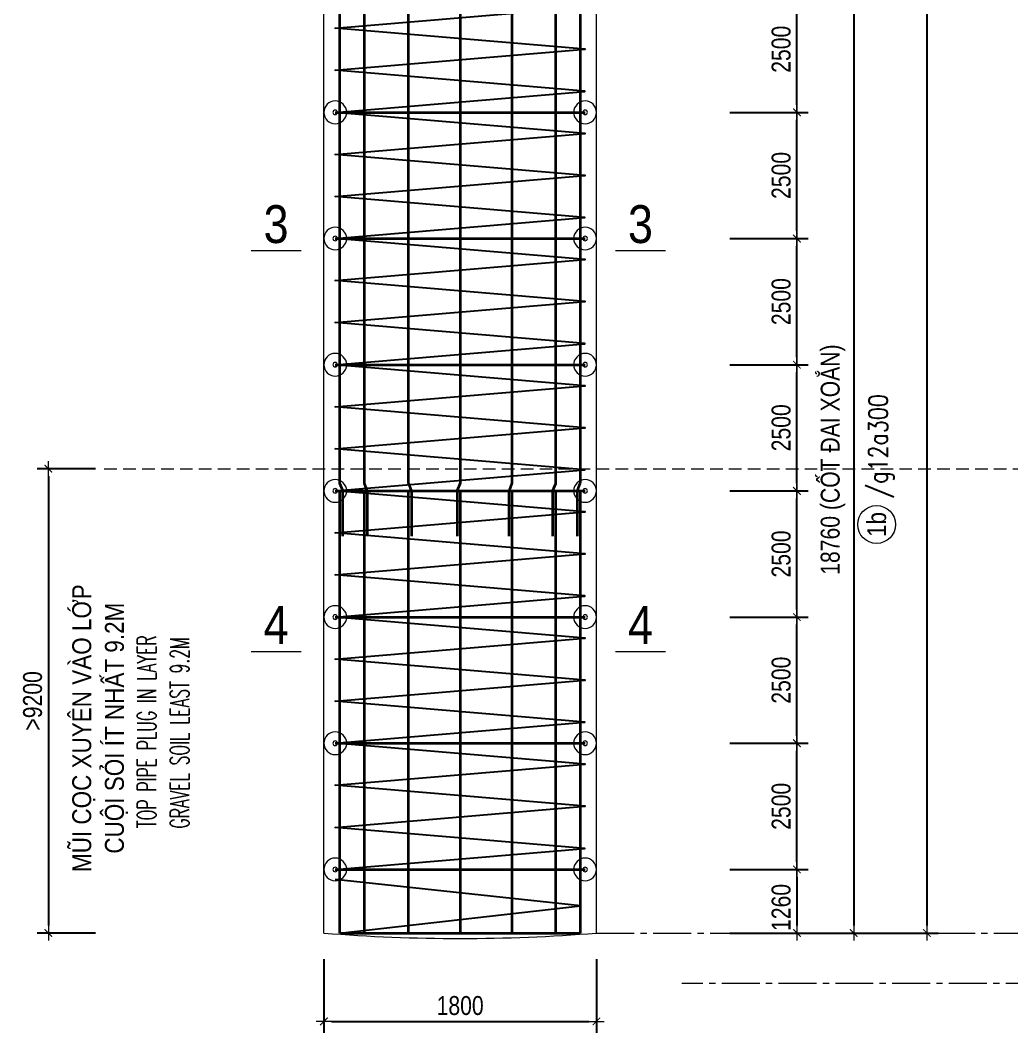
# Model space of a CAD drawing. Header units: millimetres. Extents: x -2123450 to -961021, y -260876 to 649159.
# Drawn here: x -1006943 to -987300, y 452007 to 472068 of the extents above; entities that cross this region are included whole.
import ezdxf
from ezdxf.enums import TextEntityAlignment as Align

# ---------------------------------------------------------------- set-up
doc = ezdxf.new("R2010")
doc.units = ezdxf.units.MM
doc.header["$LTSCALE"] = 1000
doc.header["$MEASUREMENT"] = 0
doc.header["$PDMODE"] = 66
doc.linetypes.add('CENTER2', pattern=[1.125, 0.75, -0.125, 0.125, -0.125])
doc.linetypes.add('HIDDEN', pattern=[0.375, 0.25, -0.125])
doc.layers.get('DEFPOINTS').update_dxf_attribs({"linetype": 'CONTINUOUS'})
for name, color, linetype in [('03BORER', 3, 'CONTINUOUS'), ('NDC_S_REBAR DES.', 2, 'CONTINUOUS'), ('TEXT', 7, 'CONTINUOUS')]:
    doc.layers.add(name, color=color, linetype=linetype)
for name, color, linetype, lineweight in [('NDC_S_AXIS', 5, 'CENTER2', 15), ('NDC_S_CONTINUOUS', 3, 'CONTINUOUS', 20), ('NDC_S_DIM', 1, 'CONTINUOUS', 9), ('NDC_S_FOUNDATION NAME', 7, 'CONTINUOUS', 20), ('NDC_S_HATCH MATERIAL', 8, 'CONTINUOUS', 13), ('NDC_S_REBAR', 4, 'CONTINUOUS', 35), ('NDC_S_REBAR NO.', 7, 'CONTINUOUS', 20), ('NDC_S_REBAR NO. BOX', 1, 'CONTINUOUS', 9), ('NDC_S_REBAR SECTION', 6, 'CONTINUOUS', 25), ('NDC_S_STIRRUP', 2, 'CONTINUOUS', 25), ('NDC_S_VN TITLE', 6, 'CONTINUOUS', 9)]:
    doc.layers.add(name, color=color, linetype=linetype, lineweight=lineweight)
doc.styles.add('NDC_ARIAL', font='arial.ttf', dxfattribs={"width": 0.8})
doc.styles.add('NDC_ROMANS', font='romans.shx', dxfattribs={"width": 0.8, "bigfont": 'vns.shx'})
doc.styles.get("Standard").update_dxf_attribs({"font": 'romans.shx', "bigfont": 'vns.shx'})
doc.dimstyles.new('NDC_1-150', dxfattribs={"dimscale": 150, "dimtxt": 2.5, "dimasz": 1, "dimexe": 1.5, "dimexo": 0, "dimgap": 0.8, "dimtad": 1, "dimdec": 0, "dimdsep": 46, "dimtxsty": 'NDC_ARIAL', "dimblk": 'DIMMARK', "dimcen": 49999.938995, "dimdle": 1.5, "dimclrd": 1, "dimclre": 1, "dimclrt": 3, "dimadec": 0, "dimazin": 0, "dimtfac": 1, "dimtdec": 0, "dimtix": 1, "dimtmove": 2, "dimatfit": 3, "dimfxl": 1, "dimarcsym": 0})

# ---------------------------------------------------------------- blocks, each defined once
blk = doc.blocks.new('CON KE')
at = {"layer": 'NDC_S_CONTINUOUS'}
for radius in [225, 45]:
    blk.add_circle((-285322, 378614), radius, dxfattribs=at)
blk = doc.blocks.new('DIMMARK')
at = {"layer": 'NDC_S_DIM', "color": 1}
blk.add_line((-1.5, 0), (1, 0), dxfattribs=at)
at = {"layer": 'NDC_S_DIM', "color": 2, "const_width": 0.15}
blk.add_lwpolyline([(-0.5, -0.5), (0.5, 0.5)], dxfattribs=at)
blk = doc.blocks.new('*D2038')
at = {"layer": 'DEFPOINTS', "color": 0, "transparency": 16777216}
for p in [(-1727342, 359547), (-1726013, 359547), (-1727342, 357047)]:
    blk.add_point(p, dxfattribs=at)
at = {"layer": 'NDC_S_DIM', "color": 1, "lineweight": -2, "transparency": 16777216}
for p, q in [((-1727342, 359547), (-1725788, 359547)), ((-1726013, 357197), (-1726013, 359397)), ((-1727342, 357047), (-1725788, 357047))]:
    blk.add_line(p, q, dxfattribs=at)
at = {"layer": 'NDC_S_DIM', "color": 1, "lineweight": -2, "transparency": 16777216, "xscale": 150, "yscale": 150, "zscale": 150}
for p, rotation in [((-1726013, 359547), 90), ((-1726013, 357047), 270)]:
    blk.add_blockref('DIMMARK', p, dxfattribs=dict(at, rotation=rotation))
at = {"layer": 'NDC_S_DIM', "color": 3, "transparency": 16777216, "insert": (-1726324, 358297), "char_height": 375, "attachment_point": 5, "rotation": 90, "style": 'NDC_ARIAL'}
blk.add_mtext('2500', dxfattribs=at)
blk = doc.blocks.new('*D2039')
at = {"layer": 'DEFPOINTS', "color": 0, "transparency": 16777216}
for p in [(-1727342, 357047), (-1726013, 357047), (-1727342, 354547)]:
    blk.add_point(p, dxfattribs=at)
at = {"layer": 'NDC_S_DIM', "color": 1, "lineweight": -2, "transparency": 16777216}
for p, q in [((-1727342, 357047), (-1725788, 357047)), ((-1726013, 354697), (-1726013, 356897)), ((-1727342, 354547), (-1725788, 354547))]:
    blk.add_line(p, q, dxfattribs=at)
at = {"layer": 'NDC_S_DIM', "color": 1, "lineweight": -2, "transparency": 16777216, "xscale": 150, "yscale": 150, "zscale": 150}
for p, rotation in [((-1726013, 357047), 90), ((-1726013, 354547), 270)]:
    blk.add_blockref('DIMMARK', p, dxfattribs=dict(at, rotation=rotation))
at = {"layer": 'NDC_S_DIM', "color": 3, "transparency": 16777216, "insert": (-1726324, 355797), "char_height": 375, "attachment_point": 5, "rotation": 90, "style": 'NDC_ARIAL'}
blk.add_mtext('2500', dxfattribs=at)
blk = doc.blocks.new('*D2040')
at = {"layer": 'DEFPOINTS', "color": 0, "transparency": 16777216}
for p in [(-1727342, 354547), (-1726013, 354547), (-1727342, 352047)]:
    blk.add_point(p, dxfattribs=at)
at = {"layer": 'NDC_S_DIM', "color": 1, "lineweight": -2, "transparency": 16777216}
for p, q in [((-1727342, 354547), (-1725788, 354547)), ((-1726013, 352197), (-1726013, 354397)), ((-1727342, 352047), (-1725788, 352047))]:
    blk.add_line(p, q, dxfattribs=at)
at = {"layer": 'NDC_S_DIM', "color": 1, "lineweight": -2, "transparency": 16777216, "xscale": 150, "yscale": 150, "zscale": 150}
for p, rotation in [((-1726013, 354547), 90), ((-1726013, 352047), 270)]:
    blk.add_blockref('DIMMARK', p, dxfattribs=dict(at, rotation=rotation))
at = {"layer": 'NDC_S_DIM', "color": 3, "transparency": 16777216, "insert": (-1726324, 353297), "char_height": 375, "attachment_point": 5, "rotation": 90, "style": 'NDC_ARIAL'}
blk.add_mtext('2500', dxfattribs=at)
blk = doc.blocks.new('*D2041')
at = {"layer": 'DEFPOINTS', "color": 0, "transparency": 16777216}
for p in [(-1727342, 352047), (-1726013, 352047), (-1727342, 349547)]:
    blk.add_point(p, dxfattribs=at)
at = {"layer": 'NDC_S_DIM', "color": 1, "lineweight": -2, "transparency": 16777216}
for p, q in [((-1727342, 352047), (-1725788, 352047)), ((-1726013, 349697), (-1726013, 351897)), ((-1727342, 349547), (-1725788, 349547))]:
    blk.add_line(p, q, dxfattribs=at)
at = {"layer": 'NDC_S_DIM', "color": 1, "lineweight": -2, "transparency": 16777216, "xscale": 150, "yscale": 150, "zscale": 150}
for p, rotation in [((-1726013, 352047), 90), ((-1726013, 349547), 270)]:
    blk.add_blockref('DIMMARK', p, dxfattribs=dict(at, rotation=rotation))
at = {"layer": 'NDC_S_DIM', "color": 3, "transparency": 16777216, "insert": (-1726324, 350797), "char_height": 375, "attachment_point": 5, "rotation": 90, "style": 'NDC_ARIAL'}
blk.add_mtext('2500', dxfattribs=at)
blk = doc.blocks.new('*D2042')
at = {"layer": 'DEFPOINTS', "color": 0, "transparency": 16777216}
for p in [(-1727342, 349547), (-1726013, 349547), (-1727342, 347047)]:
    blk.add_point(p, dxfattribs=at)
at = {"layer": 'NDC_S_DIM', "color": 1, "lineweight": -2, "transparency": 16777216}
for p, q in [((-1727342, 349547), (-1725788, 349547)), ((-1726013, 347197), (-1726013, 349397)), ((-1727342, 347047), (-1725788, 347047))]:
    blk.add_line(p, q, dxfattribs=at)
at = {"layer": 'NDC_S_DIM', "color": 1, "lineweight": -2, "transparency": 16777216, "xscale": 150, "yscale": 150, "zscale": 150}
for p, rotation in [((-1726013, 349547), 90), ((-1726013, 347047), 270)]:
    blk.add_blockref('DIMMARK', p, dxfattribs=dict(at, rotation=rotation))
at = {"layer": 'NDC_S_DIM', "color": 3, "transparency": 16777216, "insert": (-1726324, 348297), "char_height": 375, "attachment_point": 5, "rotation": 90, "style": 'NDC_ARIAL'}
blk.add_mtext('2500', dxfattribs=at)
blk = doc.blocks.new('*D2043')
at = {"layer": 'DEFPOINTS', "color": 0, "transparency": 16777216}
for p in [(-1727342, 347047), (-1726013, 347047), (-1727342, 344547)]:
    blk.add_point(p, dxfattribs=at)
at = {"layer": 'NDC_S_DIM', "color": 1, "lineweight": -2, "transparency": 16777216}
for p, q in [((-1727342, 347047), (-1725788, 347047)), ((-1726013, 344697), (-1726013, 346897)), ((-1727342, 344547), (-1725788, 344547))]:
    blk.add_line(p, q, dxfattribs=at)
at = {"layer": 'NDC_S_DIM', "color": 1, "lineweight": -2, "transparency": 16777216, "xscale": 150, "yscale": 150, "zscale": 150}
for p, rotation in [((-1726013, 347047), 90), ((-1726013, 344547), 270)]:
    blk.add_blockref('DIMMARK', p, dxfattribs=dict(at, rotation=rotation))
at = {"layer": 'NDC_S_DIM', "color": 3, "transparency": 16777216, "insert": (-1726324, 345797), "char_height": 375, "attachment_point": 5, "rotation": 90, "style": 'NDC_ARIAL'}
blk.add_mtext('2500', dxfattribs=at)
blk = doc.blocks.new('*D2044')
at = {"layer": 'DEFPOINTS', "color": 0, "transparency": 16777216}
for p in [(-1727342, 344547), (-1726013, 344547), (-1727342, 342047)]:
    blk.add_point(p, dxfattribs=at)
at = {"layer": 'NDC_S_DIM', "color": 1, "lineweight": -2, "transparency": 16777216}
for p, q in [((-1727342, 344547), (-1725788, 344547)), ((-1726013, 342197), (-1726013, 344397)), ((-1727342, 342047), (-1725788, 342047))]:
    blk.add_line(p, q, dxfattribs=at)
at = {"layer": 'NDC_S_DIM', "color": 1, "lineweight": -2, "transparency": 16777216, "xscale": 150, "yscale": 150, "zscale": 150}
for p, rotation in [((-1726013, 344547), 90), ((-1726013, 342047), 270)]:
    blk.add_blockref('DIMMARK', p, dxfattribs=dict(at, rotation=rotation))
at = {"layer": 'NDC_S_DIM', "color": 3, "transparency": 16777216, "insert": (-1726324, 343297), "char_height": 375, "attachment_point": 5, "rotation": 90, "style": 'NDC_ARIAL'}
blk.add_mtext('2500', dxfattribs=at)
blk = doc.blocks.new('*D2379')
at = {"layer": 'DEFPOINTS', "color": 0, "transparency": 16777216}
for p in [(-992885, 455243), (-992885, 453983), (-991556, 453983)]:
    blk.add_point(p, dxfattribs=at)
at = {"layer": 'NDC_S_DIM', "color": 1, "lineweight": -2, "transparency": 16777216}
for p, q in [((-992885, 455243), (-991331, 455243)), ((-991556, 455093), (-991556, 454133)), ((-992885, 453983), (-991331, 453983))]:
    blk.add_line(p, q, dxfattribs=at)
at = {"layer": 'NDC_S_DIM', "color": 1, "lineweight": -2, "transparency": 16777216, "xscale": 150, "yscale": 150, "zscale": 150}
for p, rotation in [((-991556, 455243), 90), ((-991556, 453983), 270)]:
    blk.add_blockref('DIMMARK', p, dxfattribs=dict(at, rotation=rotation))
at = {"layer": 'NDC_S_DIM', "color": 3, "transparency": 16777216, "insert": (-991868, 454490), "char_height": 375, "attachment_point": 5, "rotation": 90, "style": 'NDC_ARIAL'}
blk.add_mtext('1260', dxfattribs=at)
blk = doc.blocks.new('*D2381')
at = {"layer": 'DEFPOINTS', "color": 0, "transparency": 16777216}
for p in [(-991331, 492343), (-991436, 453983), (-988982, 453983)]:
    blk.add_point(p, dxfattribs=at)
at = {"layer": 'NDC_S_DIM', "color": 1, "lineweight": -2, "transparency": 16777216}
for p, q in [((-991331, 492343), (-988757, 492343)), ((-988982, 492193), (-988982, 454133)), ((-991436, 453983), (-988757, 453983))]:
    blk.add_line(p, q, dxfattribs=at)
at = {"layer": 'NDC_S_DIM', "color": 1, "lineweight": -2, "transparency": 16777216, "xscale": 150, "yscale": 150, "zscale": 150}
for p, rotation in [((-988982, 492343), 90), ((-988982, 453983), 270)]:
    blk.add_blockref('DIMMARK', p, dxfattribs=dict(at, rotation=rotation))
at = {"layer": 'NDC_S_DIM', "color": 3, "transparency": 16777216, "insert": (-989293, 473163), "char_height": 375, "attachment_point": 5, "rotation": 90, "style": 'NDC_ARIAL'}
blk.add_mtext('38360', dxfattribs=at)
blk = doc.blocks.new('*D2382')
at = {"layer": 'DEFPOINTS', "color": 0, "transparency": 16777216}
for p in [(-992885, 472743), (-992885, 453983), (-990431, 453983)]:
    blk.add_point(p, dxfattribs=at)
at = {"layer": 'NDC_S_DIM', "color": 1, "lineweight": -2, "transparency": 16777216}
for p, q in [((-992885, 472743), (-990206, 472743)), ((-990431, 472593), (-990431, 454133)), ((-992885, 453983), (-990206, 453983))]:
    blk.add_line(p, q, dxfattribs=at)
at = {"layer": 'NDC_S_DIM', "color": 1, "lineweight": -2, "transparency": 16777216, "xscale": 150, "yscale": 150, "zscale": 150}
for p, rotation in [((-990431, 472743), 90), ((-990431, 453983), 270)]:
    blk.add_blockref('DIMMARK', p, dxfattribs=dict(at, rotation=rotation))
at = {"layer": 'NDC_S_DIM', "color": 3, "transparency": 16777216, "insert": (-990841, 463363), "char_height": 375, "attachment_point": 5, "rotation": 90, "style": 'NDC_ARIAL'}
blk.add_mtext('18760 (CỐT ĐAI XOẮN)', dxfattribs=at)
blk = doc.blocks.new('*D2383')
at = {"layer": 'DEFPOINTS', "color": 0, "transparency": 16777216}
for p in [(-1000928, 453468), (-995528, 453468), (-995528, 452232)]:
    blk.add_point(p, dxfattribs=at)
at = {"layer": 'NDC_S_DIM', "color": 1, "lineweight": -2, "transparency": 16777216}
for p, q in [((-1000928, 453468), (-1000928, 452007)), ((-995528, 453468), (-995528, 452007)), ((-1000778, 452232), (-995678, 452232))]:
    blk.add_line(p, q, dxfattribs=at)
at = {"layer": 'NDC_S_DIM', "color": 1, "lineweight": -2, "transparency": 16777216, "xscale": 150, "yscale": 150, "zscale": 150, "rotation": 180}
blk.add_blockref('DIMMARK', (-1000928, 452232), dxfattribs=at)
at = {"layer": 'NDC_S_DIM', "color": 1, "lineweight": -2, "transparency": 16777216, "xscale": 150, "yscale": 150, "zscale": 150}
blk.add_blockref('DIMMARK', (-995528, 452232), dxfattribs=at)
at = {"layer": 'NDC_S_DIM', "color": 3, "transparency": 16777216, "insert": (-998228, 452544), "char_height": 375, "attachment_point": 5, "style": 'NDC_ARIAL'}
blk.add_mtext('1800', dxfattribs=at)
blk = doc.blocks.new('*D2384')
at = {"layer": 'DEFPOINTS', "color": 0, "transparency": 16777216}
for p in [(-1005454, 463183), (-1006385, 453983), (-1005454, 453983)]:
    blk.add_point(p, dxfattribs=at)
at = {"layer": 'NDC_S_DIM', "color": 1, "lineweight": -2, "transparency": 16777216}
for p, q in [((-1005454, 463183), (-1006610, 463183)), ((-1006385, 463033), (-1006385, 454133)), ((-1005454, 453983), (-1006610, 453983))]:
    blk.add_line(p, q, dxfattribs=at)
at = {"layer": 'NDC_S_DIM', "color": 1, "lineweight": -2, "transparency": 16777216, "xscale": 150, "yscale": 150, "zscale": 150}
for p, rotation in [((-1006385, 463183), 90), ((-1006385, 453983), 270)]:
    blk.add_blockref('DIMMARK', p, dxfattribs=dict(at, rotation=rotation))
at = {"layer": 'NDC_S_DIM', "color": 3, "transparency": 16777216, "insert": (-1006697, 458583), "char_height": 375, "attachment_point": 5, "rotation": 90, "style": 'NDC_ARIAL'}
blk.add_mtext('>9200', dxfattribs=at)
blk = doc.blocks.new('*U2037')
at = {"layer": 'NDC_S_REBAR'}
for p, q in [((-1735159.4, 359547.3), (-1730209.4, 359547.3)), ((-1735159.4, 359547.3), (-1730209.4, 359547.3)), ((-1735159.4, 357047.3), (-1730209.4, 357047.3)), ((-1735159.4, 357047.3), (-1730209.4, 357047.3)), ((-1735159.4, 357047.3), (-1730209.4, 357047.3)), ((-1735159.4, 354547.3), (-1730209.4, 354547.3)), ((-1735159.4, 354547.3), (-1730209.4, 354547.3)), ((-1735159.4, 354547.3), (-1730209.4, 354547.3)), ((-1735159.4, 352047.3), (-1730209.4, 352047.3)), ((-1735159.4, 352047.3), (-1730209.4, 352047.3)), ((-1735159.4, 352047.3), (-1730209.4, 352047.3)), ((-1735159.4, 349547.3), (-1730209.4, 349547.3)), ((-1735159.4, 349547.3), (-1730209.4, 349547.3)), ((-1735159.4, 349547.3), (-1730209.4, 349547.3)), ((-1735159.4, 347047.3), (-1730209.4, 347047.3)), ((-1735159.4, 347047.3), (-1730209.4, 347047.3)), ((-1735159.4, 347047.3), (-1730209.4, 347047.3)), ((-1735159.4, 344547.3), (-1730209.4, 344547.3)), ((-1735159.4, 344547.3), (-1730209.4, 344547.3)), ((-1735159.4, 344547.3), (-1730209.4, 344547.3)), ((-1735159.4, 342047.3), (-1730209.4, 342047.3))]:
    blk.add_line(p, q, dxfattribs=at)
at = {"layer": 'NDC_S_STIRRUP'}
for points in [[(-1735159.4, 357047.3), (-1730215.4, 357462.9, 0.8498629), (-1730215.4, 357464.9), (-1735159.4, 357880.6), (-1730209.4, 358297.3), (-1735159.4, 358713.9), (-1730209.4, 359130.6), (-1735159.4, 359547.3)], [(-1735159.4, 354547.3), (-1730215.4, 354962.9, 0.8498629), (-1730215.4, 354964.9), (-1735159.4, 355380.6), (-1730209.4, 355797.3), (-1735159.4, 356213.9), (-1730209.4, 356630.6), (-1735159.4, 357047.3)], [(-1735159.4, 352047.3), (-1730215.4, 352462.9, 0.8498629), (-1730215.4, 352464.9), (-1735159.4, 352880.6), (-1730209.4, 353297.3), (-1735159.4, 353713.9), (-1730209.4, 354130.6), (-1735159.4, 354547.3)], [(-1735159.4, 349547.3), (-1730215.4, 349962.9, 0.8498629), (-1730215.4, 349964.9), (-1735159.4, 350380.6), (-1730209.4, 350797.3), (-1735159.4, 351213.9), (-1730209.4, 351630.6), (-1735159.4, 352047.3)], [(-1735159.4, 347047.3), (-1730215.4, 347462.9, 0.8498629), (-1730215.4, 347464.9), (-1735159.4, 347880.6), (-1730209.4, 348297.3), (-1735159.4, 348713.9), (-1730209.4, 349130.6), (-1735159.4, 349547.3)], [(-1735159.4, 344547.3), (-1730215.4, 344962.9, 0.8498629), (-1730215.4, 344964.9), (-1735159.4, 345380.6), (-1730209.4, 345797.3), (-1735159.4, 346213.9), (-1730209.4, 346630.6), (-1735159.4, 347047.3)], [(-1735159.4, 342047.3), (-1730215.4, 342462.9, 0.8498629), (-1730215.4, 342464.9), (-1735159.4, 342880.6), (-1730209.4, 343297.3), (-1735159.4, 343713.9), (-1730209.4, 344130.6), (-1735159.4, 344547.3)]]:
    blk.add_lwpolyline(points, format="xyb", dxfattribs=at)
at = {"layer": 'NDC_S_REBAR SECTION', "xscale": -1, "rotation": 180}
for p in [(-1449837, 738161), (-1449837, 738161), (-1444887, 738161), (-1444887, 738161), (-1449837, 735661), (-1449837, 735661), (-1449837, 735661), (-1444887, 735661), (-1444887, 735661), (-1444887, 735661), (-1449837, 733161), (-1449837, 733161), (-1449837, 733161), (-1444887, 733161), (-1444887, 733161), (-1444887, 733161), (-1449837, 730661), (-1449837, 730661), (-1449837, 730661), (-1444887, 730661), (-1444887, 730661), (-1444887, 730661), (-1449837, 728161), (-1449837, 728161), (-1449837, 728161), (-1444887, 728161), (-1444887, 728161), (-1444887, 728161), (-1449837, 725661), (-1449837, 725661), (-1449837, 725661), (-1444887, 725661), (-1444887, 725661), (-1444887, 725661), (-1449837, 723161), (-1449837, 723161), (-1449837, 723161), (-1444887, 723161), (-1444887, 723161), (-1444887, 723161), (-1449837, 720661), (-1444887, 720661)]:
    blk.add_blockref('CON KE', p, dxfattribs=at)
at = {"layer": 'NDC_S_DIM'}
for base, p1, p2, picture, middle in [((-1726012.7, 359547.3), (-1727341.6, 357047.3), (-1727341.6, 359547.3), '*D2038', (-1726324.2, 358297.3)), ((-1726012.7, 357047.3), (-1727341.6, 354547.3), (-1727341.6, 357047.3), '*D2039', (-1726324.2, 355797.3)), ((-1726012.7, 354547.3), (-1727341.6, 352047.3), (-1727341.6, 354547.3), '*D2040', (-1726324.2, 353297.3)), ((-1726012.7, 352047.3), (-1727341.6, 349547.3), (-1727341.6, 352047.3), '*D2041', (-1726324.2, 350797.3)), ((-1726012.7, 349547.3), (-1727341.6, 347047.3), (-1727341.6, 349547.3), '*D2042', (-1726324.2, 348297.3)), ((-1726012.7, 347047.3), (-1727341.6, 344547.3), (-1727341.6, 347047.3), '*D2043', (-1726324.2, 345797.3)), ((-1726012.7, 344547.3), (-1727341.6, 342047.3), (-1727341.6, 344547.3), '*D2044', (-1726324.2, 343297.3))]:
    dim = blk.add_linear_dim(base=base, p1=p1, p2=p2, angle=90, dimstyle='NDC_1-150', dxfattribs=at)
    dim.commit()
    dim.dimension.update_dxf_attribs({"geometry": picture, "text_midpoint": middle})

msp = doc.modelspace()

# ---------------------------------------------------------------- linework, layer by layer
at = {"layer": 'NDC_S_AXIS', "color": 1}
for p, q in [((-995528.03, 453983.34), (-982768.87, 453983.34)), ((-967544.29, 452983.34), (-993837.8, 452983.34))]:
    msp.add_line(p, q, dxfattribs=at)
at = {"layer": 'NDC_S_CONTINUOUS'}
for p, q in [((-1000928.03, 453983.34), (-1000928.03, 482393.34)), ((-995528.03, 453983.34), (-995528.03, 482393.34))]:
    msp.add_line(p, q, dxfattribs=at)
msp.add_arc((-998228.03, 487307.4), 33433.26, 265.367869, 274.632131, dxfattribs=at)
at = {"layer": 'NDC_S_HATCH MATERIAL', "linetype": 'HIDDEN'}
msp.add_line((-1005277.13, 463183.34), (-961021.48, 463183.34), dxfattribs=at)
at = {"layer": 'NDC_S_REBAR'}
msp.add_line((-1000610.99, 453983.34), (-995845.06, 453983.34), dxfattribs=at)
for points in [[(-1000550.99, 461843.34), (-1000550.99, 462737.56, 0.09541457), (-1000553.14, 462748.7), (-1000608.85, 462887.97, -0.09541457), (-1000610.99, 462899.11), (-1000610.99, 473443.34)], [(-1000065.17, 461843.34), (-1000065.17, 462737.56, 0.09541457), (-1000067.31, 462748.7), (-1000123.02, 462887.97, -0.09541457), (-1000125.17, 462899.11), (-1000125.17, 473443.34)], [(-999254.75, 473443.34), (-999254.75, 462899.11, 0.09541457), (-999252.61, 462887.97), (-999196.9, 462748.7, -0.09541457), (-999194.75, 462737.56), (-999194.75, 461843.34)], [(-998228.03, 473443.34), (-998228.03, 462893.34), (-998285.88, 462748.7, 0.09541457), (-998288.03, 462737.56), (-998288.03, 461843.34)], [(-997201.3, 473443.34), (-997201.3, 462893.34), (-997259.15, 462748.7, 0.09541457), (-997261.3, 462737.56), (-997261.3, 461843.34)], [(-996390.88, 461843.34), (-996390.88, 462737.56, -0.09541457), (-996388.74, 462748.7), (-996333.03, 462887.97, 0.09541457), (-996330.88, 462899.11), (-996330.88, 473443.34)], [(-995905.06, 461843.34), (-995905.06, 462737.56, -0.09541457), (-995902.91, 462748.7), (-995847.21, 462887.97, 0.09541457), (-995845.06, 462899.11), (-995845.06, 473443.34)]]:
    msp.add_lwpolyline(points, format="xyb", dxfattribs=at)
for points in [[(-1000610.99, 453983.34), (-1000610.99, 462743.34)], [(-1000125.17, 453983.34), (-1000125.17, 462743.34)], [(-999254.75, 462743.34), (-999254.75, 453983.34)], [(-998228.03, 462743.34), (-998228.03, 453983.34)], [(-997201.3, 462743.34), (-997201.3, 453983.34)], [(-996330.88, 453983.34), (-996330.88, 462743.34)], [(-995845.06, 453983.34), (-995845.06, 462743.34)]]:
    msp.add_lwpolyline(points, dxfattribs=at)
at = {"layer": 'NDC_S_REBAR NO. BOX'}
msp.add_circle((-989977.21, 462077.38), 375, dxfattribs=at)
at = {"layer": 'NDC_S_STIRRUP'}
for p, q in [((-995845.06, 454521.08), (-1000703.03, 455043.34)), ((-1000610.99, 453983.34), (-995845.06, 454521.08))]:
    msp.add_line(p, q, dxfattribs=at)

# ---------------------------------------------------------------- block references
at = {"layer": '03BORER'}
msp.add_blockref('*U2037', (734456.33, 113196.07), dxfattribs=at)

# ---------------------------------------------------------------- texts
at = {"layer": 'NDC_S_FOUNDATION NAME', "style": 'NDC_ARIAL', "width": 0.85}
for s, p in [('MŨI CỌC XUYÊN VÀO LỚP', (-1005735.38, 458041.74)), ('CUỘI SỎI ÍT NHẤT 9.2M', (-1005092.34, 458041.74))]:
    msp.add_text(s, height=375, rotation=90, dxfattribs=at).set_placement(p, align=Align.MIDDLE)
at = {"layer": 'NDC_S_REBAR DES.', "style": 'NDC_ROMANS', "width": 0.8}
msp.add_text('/g12a300', height=375, rotation=90, dxfattribs=at).set_placement((-989920.5, 463630.75), align=Align.MIDDLE)
at = {"layer": 'NDC_S_REBAR NO.', "style": 'NDC_ARIAL', "width": 0.85}
msp.add_text('1b', height=375, rotation=90, dxfattribs=at).set_placement((-989977.21, 462077.38), align=Align.MIDDLE_CENTER)
at = {"layer": 'NDC_S_VN TITLE', "style": 'NDC_ARIAL', "width": 0.85}
for s, p in [('%%U 3 ', (-1001874.68, 468028.98)), ('%%U 3 ', (-994656.2, 468028.98)), ('%%U 4 ', (-1001874.68, 460087.25)), ('%%U 4 ', (-994656.2, 460087.25))]:
    msp.add_text(s, height=750, dxfattribs=at).set_placement(p, align=Align.MIDDLE)
at = {"layer": 'TEXT', "color": 3, "linetype": 'Continuous', "ltscale": 0.8, "width": 0.6}
for s, p in [('TOP PIPE PLUG IN LAYER', (-1004436.34, 457969.96)), ('GRAVEL SOIL LEAST 9.2M ', (-1003786.47, 458024.09))]:
    msp.add_text(s, height=375, rotation=90, dxfattribs=at).set_placement(p, align=Align.MIDDLE_CENTER)

# ---------------------------------------------------------------- dimensions: what is measured, and where the dimension line sits
at = {"layer": 'NDC_S_DIM'}
dim = msp.add_linear_dim(base=(-988981.64, 453983.34), p1=(-991331.38, 492343.34), p2=(-991435.55, 453983.34), angle=90, dimstyle='NDC_1-150', dxfattribs=at)
dim.commit()
dim.dimension.update_dxf_attribs({"geometry": '*D2381', "text_midpoint": (-989293.23, 473163.34)})
for base, p1, p2, text, picture, middle in [((-990431.11, 453983.34), (-992885.29, 472743.34), (-992885.29, 453983.34), '<> (CỐT ĐAI XOẮN)', '*D2382', (-990840.93, 463363.34)), ((-1006385.09, 453983.34), (-1005454.21, 463183.34), (-1005454.21, 453983.34), '>9200', '*D2384', (-1006696.55, 458583.34))]:
    dim = msp.add_linear_dim(base=base, p1=p1, p2=p2, angle=90, text=text, dimstyle='NDC_1-150', dxfattribs=at)
    dim.commit()
    dim.dimension.update_dxf_attribs({"geometry": picture, "text_midpoint": middle})
dim = msp.add_linear_dim(base=(-991556.11, 453983.34), p1=(-992885.29, 455243.34), p2=(-992885.29, 453983.34), angle=90, dimstyle='NDC_1-150', dxfattribs=at)
dim.commit()
dim.dimension.update_dxf_attribs({"geometry": '*D2379', "text_midpoint": (-991867.58, 454490.49), "dimtype": 160})
dim = msp.add_linear_dim(base=(-995528.03, 452232.16), p1=(-1000928.03, 453468.42), p2=(-995528.03, 453468.42), dimstyle='NDC_1-150', override={"dimlfac": 0.333333}, dxfattribs=at)
dim.commit()
dim.dimension.update_dxf_attribs({"geometry": '*D2383', "text_midpoint": (-998228.03, 452543.63)})

doc.saveas('drawing.dxf')
